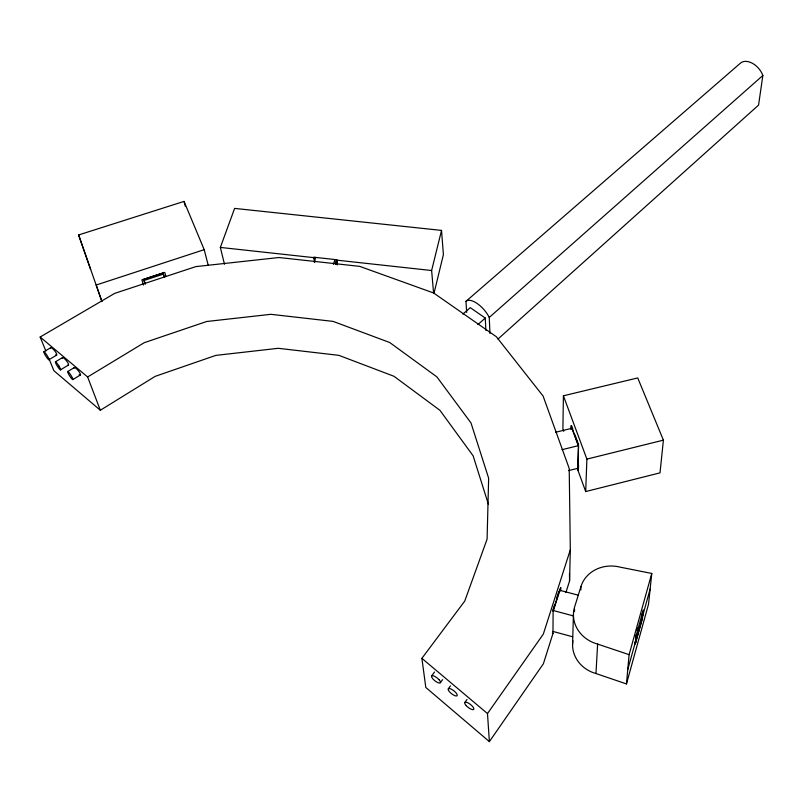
<?xml version="1.0" encoding="UTF-8"?>
<svg xmlns="http://www.w3.org/2000/svg" width="803" height="803" viewBox="0 0 803 803"><rect width="100%" height="100%" fill="white"/><g stroke="black" fill="none" stroke-linecap="round" stroke-linejoin="round"><path stroke-width="1.2" d="M565.924 592.463L569.568 580.91L570.321 549.814L569.207 468.46L543.099 396.05L496.324 336.698L433.63 292.985L359.684 266.365L278.972 257.522L195.862 266.606L114.719 293.366L40.15 337.019L87.627 376.978L144.249 342.69L206.632 321.511L270.862 314.314L333.145 321.401L389.736 342.53L436.902 376.898L471 422.95L488.646 478.217L487.09 539.154L464.746 601.076L421.886 658.34L425.811 687.468L489.378 741.621L543.4 663.74L552.976 633.437L553.116 610.481L559.571 590.235L578.301 595.194M560.113 591.088L560.153 588.609M570.893 429.294L570.973 425.7L578.541 446.267L577.849 470.026L585.698 491.556L660.016 472.867L663.398 440.144L637.733 377.932L563.405 395.799L562.903 429.033L563.746 431.331M560.745 590.014L560.785 587.535L553.147 611.485M571.455 429.163L571.535 425.56L572.79 428.983M572.569 644.518L573.432 614.526M577.849 470.026L578.401 469.885L577.829 468.31L578.481 445.635L572.087 428.24L555.666 432.245M578.401 469.885L578.551 464.887M574.496 611.545L574.567 609.236M580.85 589.974L580.97 586.471A32.441 28.988 8.2 0 1 620.267 567.179L651.775 573.442L648.533 604.177L626.46 683.935L595.977 673.536A31.729 29.008 9.5 0 1 572.88 640.744M585.698 491.556L586.893 459.115L563.405 395.799M595.977 673.536L597.613 644.076A32.742 29.55 8.4 0 1 574.627 606.927L580.97 586.471M626.46 683.935L629.11 654.666L651.775 573.442M636.096 635.795L635.303 644.006L642.45 618.27L643.293 609.929L636.096 635.795L635.464 635.625M634.992 642.39L635.615 642.561L636.317 635.344L635.685 635.183M642.079 615.72L642.31 613.341M642.982 611.374L642.249 618.691L635.615 642.561M466.673 312.467L465.971 301.356L740.346 63.236A15.749 10.208 48.6 0 1 752.411 63.286A15.749 10.208 48.6 0 1 762.85 75.492L758.564 105.103L497.96 339.057M434.011 293.286L443.407 254.591L441.53 230.411L234.617 208.399L220.353 247.424L224.469 264.247M433.61 293.296L431.623 270.521L441.53 230.411M634.681 643.835L635.334 641.497M627.765 669.531L635.544 641.527M642.711 615.75L650.129 589.051M637.02 630.385L637.682 627.986M337.3 264.93L336.668 259.72L313.973 257.241L314.686 262.451M333.466 264.328L334.911 259.53L335.684 264.328M314.224 262.22L315.709 257.432M552.886 610.18L554.712 604.478M556.891 597.633L558.717 591.941M570.321 549.814L543.32 634.109L487.491 713.566L489.378 741.621M464.807 702.545L466.995 699.493M448.255 688.904L450.463 685.862M440.415 682.66L442.634 679.629M431.582 675.996L434.553 671.981M477.895 324.573L485.283 318.058L470.257 307.649L462.869 314.093M489.971 333.446L489.248 317.456L762.85 75.492M49.144 359.082L53.881 370.695L100.335 410.253L155.2 376.346L215.786 355.398L278.26 348.301L338.896 355.348L394.002 376.296L439.934 410.313L473.128 455.823L488.455 504.435M72.762 379.618A4.728 0.733 57.4 0 0 69.841 373.646A4.728 0.733 57.4 0 0 68.305 373.566A4.728 0.733 57.4 0 0 72.762 379.618L80.18 375.131M62.554 357.576L55.497 361.782A4.818 0.723 57.5 0 0 57.123 365.807A4.708 0.713 57.5 0 0 60.456 369.852L68.325 365.134M67.803 371.508L74.388 367.553M56.551 355.197L48.893 359.744A4.688 0.693 57.6 0 1 45.6 355.739A4.798 0.713 57.6 0 1 43.954 351.704L50.79 347.669M143.044 279.534L163.601 272.769M145.132 284.061L144.028 280.488L163.33 274.134L164.635 277.477M204.203 249.663L96.179 285.025L101.921 301.526L78.604 234.958L184.038 201.402L204.203 249.663L208.178 265.131M586.893 459.115L663.398 440.144M568.564 470.608L577.829 468.31M561.939 449.71L578.481 445.635M220.353 247.424L313.843 257.643M336.537 260.122L431.623 270.521M553.116 610.481L573.171 615.851M552.956 631.429L572.579 636.749M552.374 633.266L552.976 633.437M597.613 644.076L629.11 654.666M421.886 658.34L487.491 713.566M40.15 337.019L45.831 350.951M87.627 376.978L100.335 410.253M144.028 280.488L145.303 283.861M574.898 434.704L578.682 444.982M78.604 234.958L90.639 269.517M143.526 285.045L141.9 279.906L164.745 272.398L165.93 276.342M163.33 274.134L164.033 276.513M184.038 201.402L185.302 206.21M313.973 257.241L314.605 260.845M336.668 259.72L337.421 264.518M485.283 318.058L485.875 330.475M569.478 573.392L569.568 580.91M50.549 348.311A4.778 1.154 50.9 0 1 52.787 348.803A4.778 1.154 50.9 0 1 56.491 353.641A4.778 1.154 50.9 0 1 55.537 354.826M62.293 358.218A4.798 1.174 50.8 0 1 66.348 360.617A4.798 1.174 50.8 0 1 67.894 365.064M74.117 368.175A4.818 1.184 50.6 0 1 76.446 368.728A4.818 1.184 50.6 0 1 80.17 373.606A4.818 1.184 50.6 0 1 79.126 374.73M438.98 679.649A5.501 1.817 38.1 0 0 432.616 675.694A5.621 1.857 38.1 0 0 433.048 679.097A5.501 1.817 38.1 0 0 439.382 683.042A5.621 1.857 38.1 0 0 438.97 679.569M58.91 365.927A4.818 0.723 57.5 0 1 60.526 369.942M55.537 361.872A4.708 0.713 57.5 0 1 58.87 365.927M449.309 688.613A5.541 1.827 37.8 0 0 449.72 692.035A5.541 1.827 37.8 0 0 456.084 695.98A5.671 1.867 37.8 0 0 455.682 692.477A5.671 1.867 37.8 0 0 449.158 688.442M43.994 351.794A4.688 0.693 57.6 0 1 47.287 355.809A4.798 0.713 57.6 0 1 48.973 359.834M465.971 301.356A17.967 7.95 48.7 0 1 475.958 302.701L478.538 304.488A17.967 7.95 48.7 0 1 489.248 317.456M466.252 705.656A5.581 1.837 37.6 0 0 472.686 709.651A5.711 1.877 37.6 0 0 472.395 706.249A5.581 1.837 37.6 0 0 465.891 702.193A5.581 1.837 37.6 0 0 466.252 705.656"/></g></svg>
